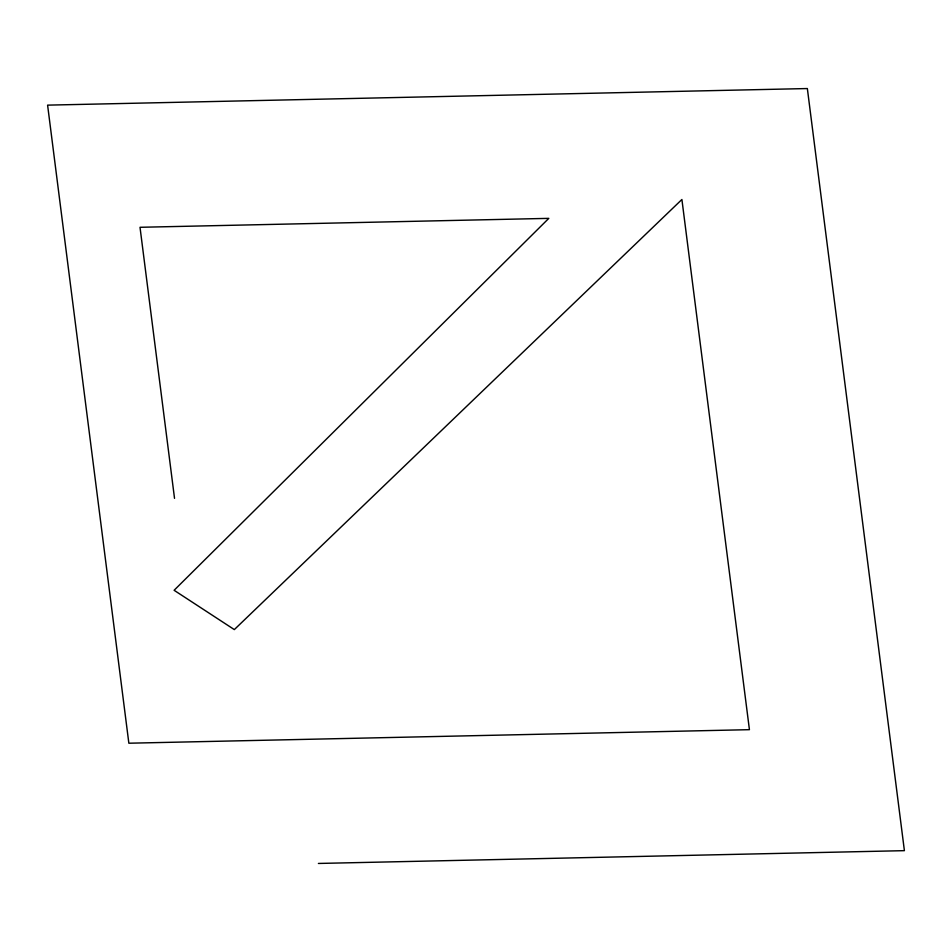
<?xml version="1.0" encoding="UTF-8"?>
<svg xmlns="http://www.w3.org/2000/svg" width="952" height="952" viewBox="0 0 952 952"><rect width="100%" height="100%" fill="white"/><g stroke="black" fill="none" stroke-linecap="round" stroke-linejoin="round"><path stroke-width="1.43" d="M318.408 863.452L904.4 850.66L807.356 88.548L47.6 105.136L128.853 743.214L749.426 729.672L681.906 199.48L234.323 629.593L174.109 590.288L548.804 218.365L140.015 227.29L174.525 498.348"/></g></svg>
